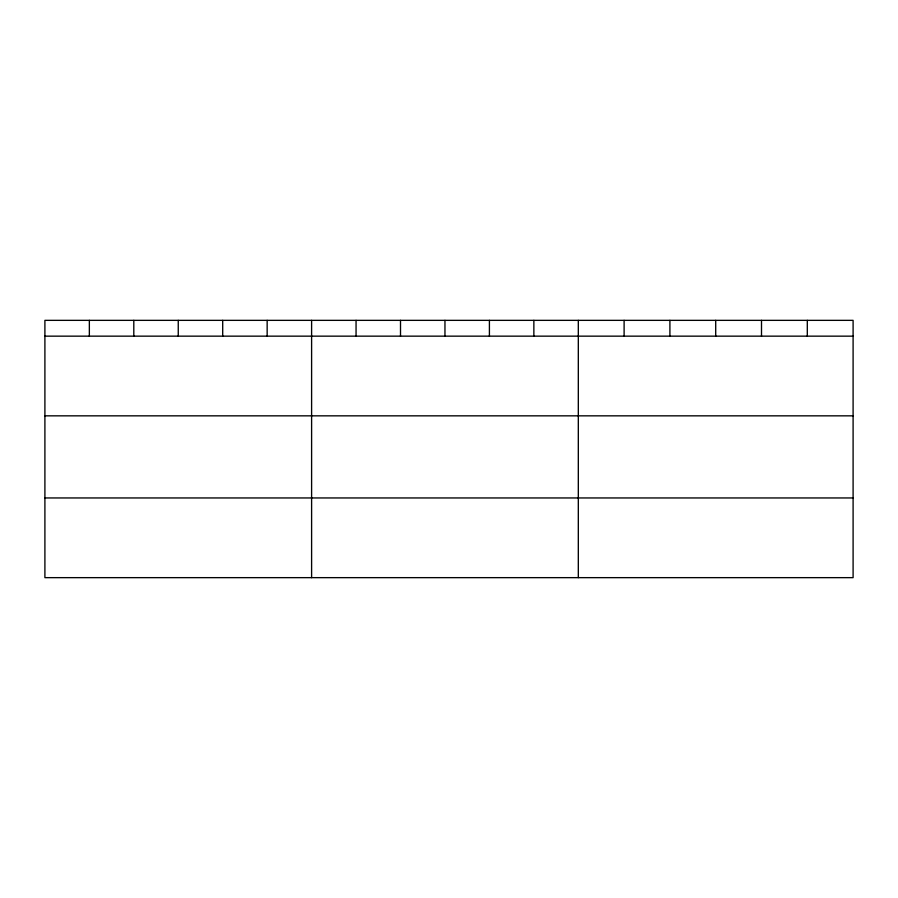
<?xml version="1.0" encoding="UTF-8"?>
<svg xmlns="http://www.w3.org/2000/svg" width="898" height="898" viewBox="0 0 898 898"><rect width="100%" height="100%" fill="white"/><g stroke="black" fill="none" stroke-linecap="round" stroke-linejoin="round"><path stroke-width="1.35" d="M853.1 336.155L853.1 577.65L44.9 577.65L44.9 320.35L853.1 320.35L853.1 336.155L44.9 336.155M44.9 415.841L853.1 415.841M44.9 497.952L853.1 497.952M807.302 320.35L807.302 336.155M761.504 320.35L761.504 336.155M715.706 320.35L715.706 336.155M669.908 320.35L669.908 336.155M624.11 320.35L624.11 336.155M578.312 320.35L578.312 577.65M533.861 320.35L533.861 336.155M489.41 320.35L489.41 336.155M444.959 320.35L444.959 336.155M400.508 320.35L400.508 336.155M356.057 320.35L356.057 336.155M311.606 320.35L311.606 577.65M267.155 320.35L267.155 336.155M222.704 320.35L222.704 336.155M178.253 320.35L178.253 336.155M133.802 320.35L133.802 336.155M89.351 320.35L89.351 336.155"/></g></svg>
